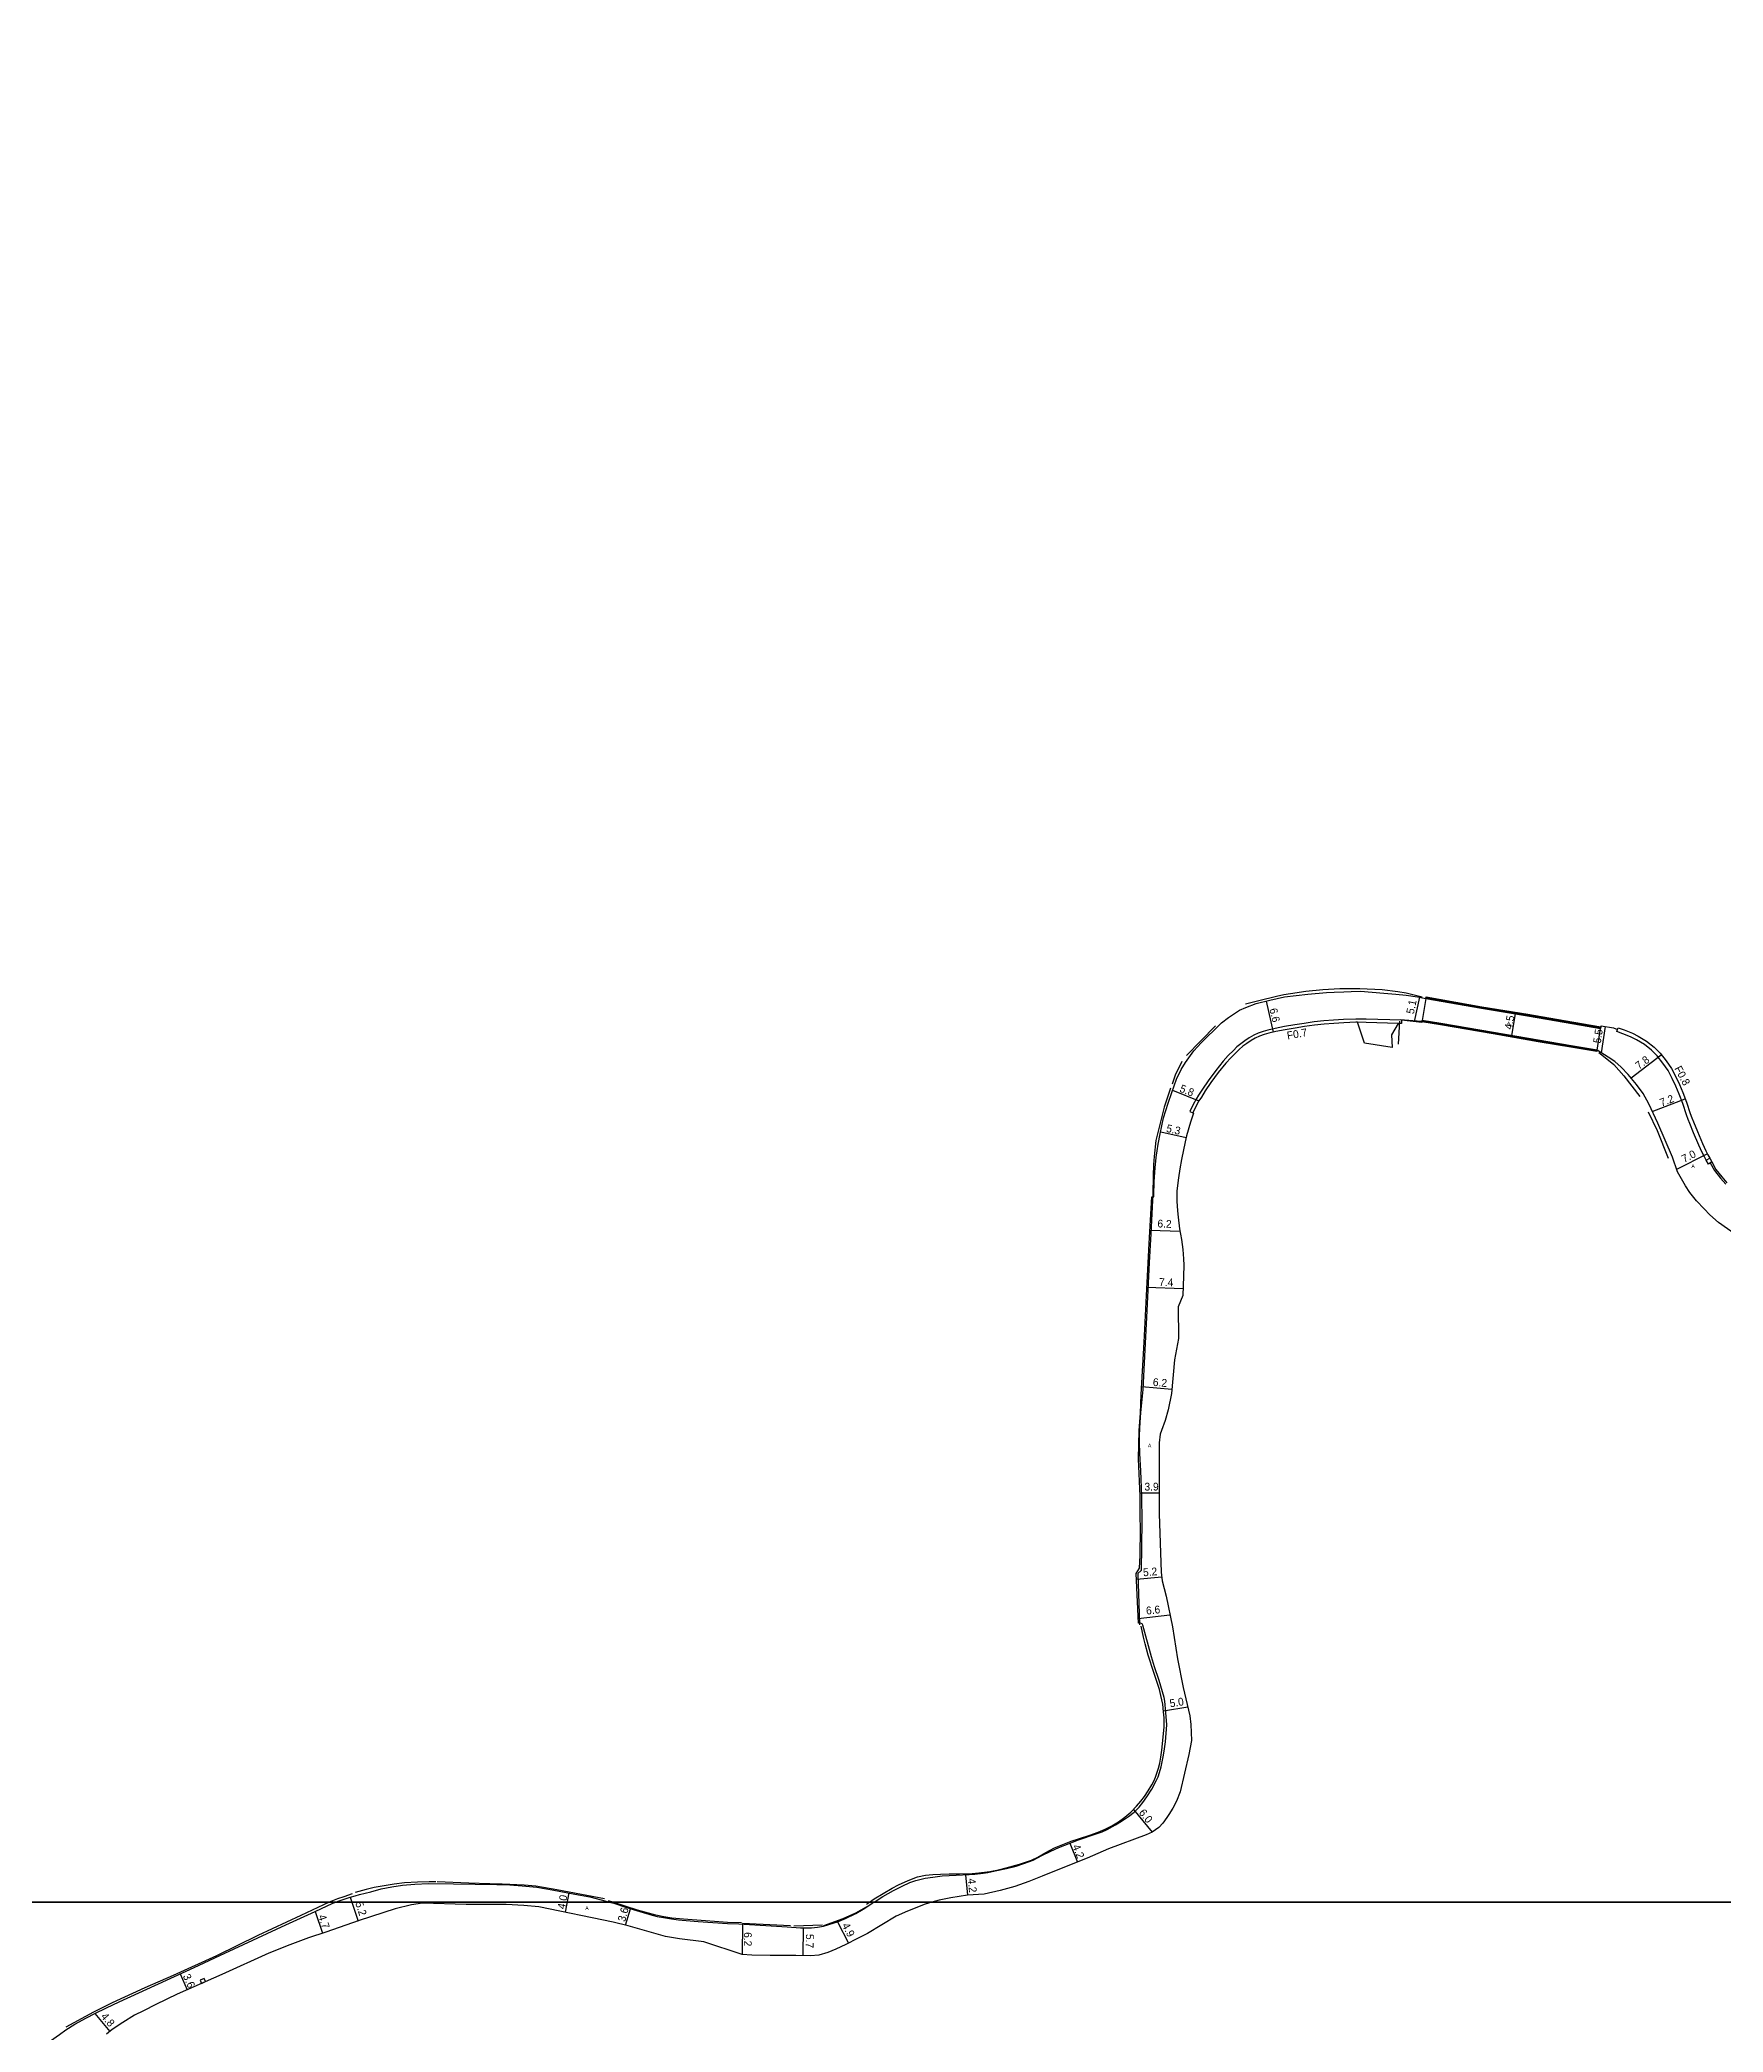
# Model space of a CAD drawing. Header units: metres. Extents: x -24000 to -20800, y -105000 to -102000.
# Drawn here: x -23639.2 to -23293.6, y -104426.7 to -104017.7 of the extents above; entities that cross this region are included whole.
import ezdxf

# ---------------------------------------------------------------- set-up
doc = ezdxf.new("R2010")
doc.units = ezdxf.units.M
doc.header["$LTSCALE"] = 2.5
for name, color, linetype in [('側溝・桝', 7, 'Continuous'), ('図郭', 7, 'Continuous'), ('幅員', 7, 'Continuous'), ('歩道・分離帯・安全施設', 7, 'Continuous'), ('舗装', 7, 'Continuous'), ('道路', 7, 'Continuous')]:
    doc.layers.add(name, color=color, linetype=linetype)
doc.styles.get("Standard").update_dxf_attribs({"font": ''})
doc.styles.add('YOKO_DECO', font='')
doc.styles.get('Standard').set_extended_font_data('@MS PGothic')
doc.styles.get('YOKO_DECO').set_extended_font_data('MS PGothic')

msp = doc.modelspace()

# ---------------------------------------------------------------- linework, layer by layer
at = {"layer": '側溝・桝'}
for points in [[(-23359.59, -104218.98), (-23366.87, -104218.75), (-23369.01, -104218.72), (-23371.51, -104218.84), (-23373.57, -104218.96), (-23375.58, -104219.13), (-23377.55, -104219.32), (-23379.62, -104219.61), (-23381.55, -104219.93), (-23383.62, -104220.28), (-23385.57, -104220.66), (-23387.05, -104221), (-23388.03, -104221.26), (-23389.04, -104221.63), (-23389.97, -104222.06), (-23390.87, -104222.57), (-23391.77, -104223.17), (-23392.63, -104223.79), (-23393.4, -104224.45), (-23394.13, -104225.16), (-23395.18, -104226.2), (-23396.21, -104227.35), (-23397.77, -104229.3), (-23399.33, -104231.39), (-23400.49, -104233.09), (-23401.28, -104234.38), (-23401.8, -104235.15), (-23402.39, -104236.27), (-23403.07, -104237.69), (-23402.47, -104237.98)], [(-23360.28, -104219.64), (-23366.89, -104219.42), (-23368.69, -104219.4)], [(-23297.04, -104247.72), (-23297.43, -104247.02), (-23297.88, -104246.13), (-23298.57, -104244.6), (-23299.64, -104242.11), (-23300.41, -104240.15), (-23300.75, -104239.33), (-23301.1, -104238.39), (-23301.89, -104236.1), (-23302.64, -104234.12), (-23303.32, -104232.52), (-23304.02, -104230.94), (-23304.88, -104229.31), (-23305.97, -104227.82), (-23307.14, -104226.29), (-23308.28, -104225.1), (-23309.76, -104223.94), (-23311.4, -104222.99), (-23312.57, -104222.38), (-23314.18, -104221.74), (-23315.44, -104221.27), (-23315.28, -104220.87)], [(-23296.26, -104248.27), (-23295.34, -104249.81), (-23294.1, -104251.38), (-23293.04, -104252.64)]]:
    msp.add_lwpolyline(points, dxfattribs=at)
for points in [[(-23295.91, -104248.06), (-23296.62, -104248.49), (-23297.04, -104247.72), (-23296.33, -104247.29)], [(-23605.18, -104416.32), (-23605.47, -104415.68), (-23606.28, -104416.05), (-23606, -104416.68)]]:
    msp.add_lwpolyline(points, close=True, dxfattribs=at)
at = {"layer": '図郭'}
for points in [[(-24000, -103800), (-23200, -103800), (-23200, -104400), (-24000, -104400)], [(-24000, -104400), (-23200, -104400), (-23200, -105000), (-24000, -105000)]]:
    msp.add_lwpolyline(points, close=True, dxfattribs=at)
at = {"layer": '幅員'}
for points in [[(-23356.93, -104219.26), (-23355.85, -104214.25)], [(-23387.42, -104215.06), (-23385.97, -104221.45)], [(-23336.99, -104222.14), (-23336.23, -104217.65)], [(-23318.55, -104225.69), (-23317.74, -104220.27)], [(-23312.5, -104230.8), (-23306.28, -104226.06)], [(-23406.65, -104233.35), (-23401.22, -104235.5)], [(-23308.14, -104237.68), (-23301.38, -104235.12)], [(-23409.06, -104241.87), (-23403.84, -104243.04)], [(-23303.12, -104249.55), (-23296.83, -104246.37)], [(-23411.25, -104262.04), (-23405.1, -104262.25)], [(-23411.89, -104273.74), (-23404.45, -104274.02)], [(-23412.97, -104294.14), (-23406.78, -104294.72)], [(-23413.33, -104315.99), (-23409.4, -104316.01)], [(-23414.02, -104333.72), (-23408.86, -104333.22)], [(-23413.69, -104341.75), (-23407.16, -104341.03)], [(-23408.5, -104360.72), (-23403.52, -104359.93)], [(-23414.67, -104381), (-23410.84, -104385.66)], [(-23427.74, -104387.91), (-23426.18, -104391.78)], [(-23449.16, -104394.39), (-23448.7, -104398.6)], [(-23531.26, -104402.09), (-23530.5, -104398.12)], [(-23582.67, -104401.92), (-23581.15, -104406.37)], [(-23575.5, -104398.97), (-23573.86, -104403.89)], [(-23518.96, -104404.75), (-23517.91, -104401.35)], [(-23494.91, -104404.36), (-23495.03, -104410.77)], [(-23482.45, -104405.27), (-23482.52, -104410.99)], [(-23475.45, -104404.04), (-23473.14, -104408.4)], [(-23610.39, -104414.74), (-23608.93, -104418)], [(-23627.93, -104422.9), (-23624.83, -104426.58)]]:
    msp.add_lwpolyline(points, dxfattribs=at)
at = {"layer": '歩道・分離帯・安全施設'}
for points in [[(-23355.37, -104214.22), (-23358.63, -104213.44), (-23360.38, -104213.15), (-23363.59, -104212.74), (-23368.17, -104212.51), (-23372.29, -104212.52), (-23375.76, -104212.71), (-23379.26, -104213.05), (-23382.4, -104213.55), (-23383.78, -104213.77), (-23385.27, -104214.07), (-23388.9, -104214.97), (-23391.65, -104215.68)], [(-23354.61, -104214.37), (-23343.06, -104216.32), (-23333.47, -104217.95), (-23324.04, -104219.58), (-23318.84, -104220.45)], [(-23359.91, -104218.83), (-23355.53, -104219.17)], [(-23397.82, -104220.13), (-23403.75, -104226.21)], [(-23360.25, -104223.92), (-23359.97, -104219.14)], [(-23355.28, -104219.24), (-23350.99, -104219.93), (-23337.33, -104222.27), (-23324.02, -104224.54), (-23319.91, -104225.23)], [(-23319.09, -104225.57), (-23317.44, -104226.87), (-23316.06, -104228.05), (-23313.96, -104230.39), (-23310.71, -104234.66)], [(-23404.74, -104227.47), (-23406.12, -104230.28), (-23406.7, -104232.11)], [(-23407.04, -104232.92), (-23408.33, -104236.79), (-23408.83, -104238.76), (-23410.06, -104243.66), (-23410.4, -104246.92), (-23410.51, -104248.59), (-23410.59, -104250.96), (-23410.66, -104254.64), (-23411.07, -104262.8), (-23411.4, -104268.68), (-23411.88, -104278.6), (-23412.48, -104289.32), (-23412.75, -104294.77), (-23413.03, -104297.49), (-23413.2, -104299.48), (-23413.39, -104302.64), (-23413.49, -104304.4), (-23413.5, -104305.62), (-23413.44, -104307.9), (-23413.22, -104311.49), (-23412.98, -104316.64), (-23412.95, -104321.88), (-23413.07, -104331.92), (-23413.75, -104332.57), (-23413.5, -104340.81), (-23413.44, -104343.09)], [(-23309, -104237.75), (-23307.14, -104241.62), (-23304.88, -104247.32)], [(-23468.86, -104400), (-23467.89, -104399.32), (-23464.17, -104397.11), (-23462.91, -104396.45), (-23460.91, -104395.54), (-23458.99, -104394.83), (-23457.33, -104394.45), (-23455.87, -104394.31), (-23454.3, -104394.29), (-23452.49, -104394.22), (-23450.36, -104394.18), (-23447.79, -104394.1), (-23446.43, -104394.01), (-23444.17, -104393.7), (-23442.4, -104393.35), (-23440.81, -104392.97), (-23438.05, -104392.19), (-23436.63, -104391.74), (-23435.62, -104391.39), (-23434.27, -104390.75), (-23432.67, -104389.8), (-23430.89, -104388.83), (-23427.45, -104387.49), (-23425.95, -104387.02), (-23423.62, -104386.24), (-23421.88, -104385.65), (-23420.45, -104385.02), (-23419.11, -104384.33), (-23417.76, -104383.52), (-23416.44, -104382.56), (-23415.21, -104381.55), (-23414.01, -104380.34), (-23413.14, -104379.28), (-23412.42, -104378.3), (-23411.66, -104377.17), (-23410.91, -104375.92), (-23410.36, -104374.9), (-23410.05, -104374.14), (-23409.54, -104372.49), (-23409.27, -104371.47), (-23409.03, -104370.24), (-23408.8, -104368.79), (-23408.46, -104365.45), (-23408.38, -104364.04), (-23408.38, -104362.17), (-23408.48, -104360.95), (-23408.64, -104359.34), (-23409.01, -104357.57), (-23409.32, -104356.35), (-23410.89, -104351.61), (-23411.25, -104350.53), (-23411.61, -104349.28), (-23412.24, -104346.97), (-23412.58, -104345.6), (-23413.1, -104343.35)], [(-23575.08, -104398.3), (-23576.8, -104398.9), (-23578.11, -104399.35), (-23579.47, -104399.86), (-23579.77, -104400)], [(-23557.91, -104395.86), (-23559.27, -104395.82), (-23561.63, -104395.92), (-23564.36, -104396.07), (-23566.45, -104396.29), (-23570.55, -104397.03), (-23572.22, -104397.44), (-23574.47, -104398)], [(-23523.24, -104399.33), (-23527.99, -104398.42), (-23533.03, -104397.47), (-23537.39, -104396.76), (-23539.73, -104396.54), (-23542.68, -104396.36), (-23544.29, -104396.31), (-23546.83, -104396.25), (-23551.11, -104396.13), (-23557.64, -104395.85)], [(-23579.77, -104400), (-23585.61, -104402.74), (-23594.47, -104406.89), (-23602.96, -104411.01), (-23611.82, -104415.04), (-23617.64, -104417.57), (-23624.32, -104420.65), (-23628.19, -104422.61), (-23633.88, -104425.69)], [(-23521.53, -104400), (-23522.44, -104399.71)], [(-23495.11, -104404.29), (-23498.01, -104404.22), (-23499.81, -104404.08), (-23507.04, -104403.5), (-23509.41, -104403.27), (-23511.1, -104403.03), (-23512.7, -104402.71), (-23516.47, -104401.63), (-23521.53, -104400)], [(-23478.21, -104404.8), (-23474.23, -104403.38), (-23471.69, -104402.18), (-23469.48, -104400.94)], [(-23469.45, -104400.41), (-23468.86, -104400)], [(-23485.09, -104404.86), (-23494.91, -104404.36)], [(-23478.48, -104404.75), (-23484.36, -104404.91)]]:
    msp.add_lwpolyline(points, dxfattribs=at)
at = {"layer": '舗装'}
for points in [[(-23354.63, -104214.51), (-23355.38, -104219.01)], [(-23319.47, -104225.09), (-23318.73, -104220.65)]]:
    msp.add_lwpolyline(points, dxfattribs=at)
at = {"layer": '道路'}
for points in [[(-23410.87, -104255.22), (-23410.48, -104255.24), (-23410.47, -104254.91), (-23410.39, -104252.09), (-23410.22, -104249.3), (-23409.98, -104247.15), (-23409.55, -104244.4), (-23409.15, -104242.26), (-23408.46, -104238.99), (-23407.5, -104235.98), (-23406.8, -104233.78), (-23405.82, -104231.06), (-23404.89, -104229.08), (-23403.95, -104227.66), (-23402.23, -104225.25), (-23400.75, -104223.63), (-23399.67, -104222.52), (-23397.9, -104220.8), (-23396.59, -104219.53), (-23395.11, -104218.4), (-23392.86, -104216.91), (-23391.56, -104216.39), (-23389.45, -104215.54), (-23386.69, -104214.88), (-23383.66, -104214.19), (-23378.84, -104213.62), (-23375, -104213.3), (-23373.43, -104213.18), (-23371.47, -104213.11), (-23369.93, -104213.06), (-23368.02, -104213.04), (-23365.65, -104213.23), (-23363.27, -104213.41), (-23360.78, -104213.59), (-23358.69, -104213.81), (-23356.32, -104214.15), (-23354.63, -104214.51), (-23343.18, -104216.47), (-23333.77, -104218.07), (-23324.23, -104219.71), (-23318.73, -104220.65), (-23318.63, -104220.14), (-23316.07, -104220.52), (-23315.28, -104220.87), (-23315.14, -104220.5), (-23313.88, -104220.97), (-23312.22, -104221.63), (-23311.01, -104222.27), (-23309.3, -104223.25), (-23307.73, -104224.48), (-23306.51, -104225.75), (-23305.31, -104227.32), (-23304.18, -104228.87), (-23303.27, -104230.59), (-23302.57, -104232.19), (-23301.87, -104233.81), (-23301.11, -104235.82), (-23300.32, -104238.11), (-23299.98, -104239.03), (-23299.65, -104239.84), (-23298.88, -104241.8), (-23297.82, -104244.27), (-23297.14, -104245.77), (-23296.7, -104246.63), (-23296.33, -104247.29), (-23295.91, -104248.06), (-23295.06, -104249.62), (-23293.83, -104251.14), (-23292.8, -104252.37)], [(-23367.24, -104223.69), (-23368.69, -104219.4), (-23369, -104219.4), (-23371.48, -104219.51), (-23373.52, -104219.64), (-23375.52, -104219.8), (-23377.47, -104219.99), (-23379.52, -104220.28), (-23381.44, -104220.6), (-23383.5, -104220.95), (-23385.43, -104221.32), (-23386.89, -104221.65), (-23387.82, -104221.91), (-23388.78, -104222.26), (-23389.66, -104222.67), (-23390.52, -104223.14), (-23391.39, -104223.72), (-23392.21, -104224.33), (-23392.94, -104224.95), (-23393.65, -104225.65), (-23394.69, -104226.67), (-23395.7, -104227.79), (-23397.24, -104229.71), (-23398.78, -104231.78), (-23399.92, -104233.45), (-23400.71, -104234.74), (-23401.22, -104235.5), (-23401.79, -104236.57), (-23402.47, -104237.98), (-23402.3, -104238.06), (-23402.97, -104239.93), (-23403.77, -104242.72), (-23404.04, -104243.92), (-23404.81, -104247.59), (-23405.14, -104249.5), (-23405.42, -104251.35), (-23405.63, -104252.9), (-23405.73, -104254.03), (-23405.75, -104256.1), (-23405.62, -104258.13), (-23405.5, -104259.39), (-23405.17, -104261.79), (-23404.82, -104263.97), (-23404.55, -104266.03), (-23404.36, -104267.93), (-23404.29, -104269.25), (-23404.35, -104271.49), (-23404.5, -104275.48), (-23405.46, -104277.8), (-23405.44, -104284.29), (-23406.22, -104288.68), (-23406.86, -104295.57), (-23407.52, -104298.97), (-23408.14, -104301.16), (-23408.92, -104303.19), (-23409.15, -104303.95), (-23409.36, -104305.72), (-23409.36, -104307.69), (-23409.41, -104317.22), (-23409.41, -104320.31), (-23408.95, -104332.28), (-23408.78, -104334.02), (-23407.91, -104337.23), (-23406.67, -104343.51), (-23405.63, -104350.07), (-23404.43, -104355.94), (-23403.37, -104360.61), (-23403.06, -104361.78), (-23402.87, -104363.55), (-23402.73, -104366.8), (-23403.26, -104369.72), (-23405.08, -104377.35), (-23405.85, -104379.28), (-23406.59, -104380.73), (-23407.38, -104382.05), (-23407.78, -104382.64), (-23408.6, -104383.8), (-23409.42, -104384.68), (-23410.84, -104385.66), (-23412.07, -104386.2), (-23419.79, -104389.06), (-23424.16, -104390.96), (-23430.54, -104393.54), (-23433.37, -104394.71), (-23436.17, -104395.77), (-23439.01, -104396.77), (-23442.05, -104397.6), (-23445.34, -104398.35), (-23448.7, -104398.6), (-23452.18, -104399.11), (-23454.53, -104399.57), (-23456.03, -104400)], [(-23290.86, -104263.06), (-23294.56, -104260.5), (-23296.3, -104258.95), (-23297.45, -104257.7), (-23299.07, -104256.08), (-23300.42, -104254.31), (-23301.28, -104252.96), (-23302.93, -104250.12), (-23303.99, -104247.08), (-23307.01, -104240.12), (-23308.87, -104236.11), (-23310.01, -104234.03), (-23311.34, -104232.15), (-23313.11, -104230.08), (-23314.54, -104228.6), (-23315.85, -104227.43), (-23317.21, -104226.56), (-23319.47, -104225.09), (-23324.36, -104224.27), (-23331.54, -104223.09), (-23340.75, -104221.49), (-23351.54, -104219.64), (-23355.38, -104219.01), (-23355.43, -104219.41), (-23359.59, -104218.98), (-23359.6, -104219.66), (-23360.28, -104219.64), (-23361.67, -104222), (-23361.51, -104224.6)], [(-23361.51, -104224.6), (-23367.24, -104223.69)], [(-23467.9, -104400), (-23466.12, -104398.88), (-23463.91, -104397.64), (-23462.15, -104396.75), (-23460.54, -104396.01), (-23459.33, -104395.58), (-23457.41, -104395.11), (-23455.88, -104394.86), (-23453.91, -104394.63), (-23451.03, -104394.47), (-23448.41, -104394.36), (-23447.23, -104394.25), (-23445.54, -104394.04), (-23444.53, -104393.9), (-23443.06, -104393.61), (-23440.69, -104393.08), (-23438.77, -104392.59), (-23437.17, -104392.11), (-23435.97, -104391.66), (-23435.27, -104391.36), (-23433.46, -104390.45), (-23431.65, -104389.57), (-23429.99, -104388.79), (-23428.78, -104388.29), (-23425.91, -104387.25), (-23422.54, -104386.07), (-23421.11, -104385.6), (-23420.05, -104385.12), (-23418.32, -104384.16), (-23417.1, -104383.41), (-23415.69, -104382.43), (-23414.49, -104381.51), (-23413.51, -104380.48), (-23412.75, -104379.54), (-23411.91, -104378.41), (-23410.9, -104376.79), (-23410, -104375.11), (-23409.6, -104374.28), (-23409.28, -104373.38), (-23408.98, -104372.25), (-23408.56, -104370.17), (-23408.35, -104369), (-23408.1, -104367.07), (-23407.81, -104363.58), (-23407.98, -104361.1), (-23408.2, -104358.73), (-23408.37, -104357.97), (-23409.38, -104354.5), (-23410.35, -104351.71), (-23410.96, -104349.62), (-23412.74, -104343.14), (-23412.78, -104343.03), (-23412.9, -104342.89), (-23413.24, -104342.72), (-23413.65, -104342.74), (-23414.07, -104332.55), (-23413.42, -104331.44), (-23413.28, -104328.84), (-23413.21, -104323.46), (-23413.25, -104320.69), (-23413.3, -104316.69), (-23413.64, -104308.99), (-23413.47, -104303.22), (-23413.21, -104299.6), (-23413.06, -104295.82), (-23412.46, -104285.06), (-23411.98, -104275.51), (-23411.4, -104264.79), (-23410.87, -104255.22)], [(-23578.42, -104400), (-23577.92, -104399.78), (-23576.74, -104399.38), (-23575.5, -104398.97), (-23574.45, -104398.68), (-23573.54, -104398.42), (-23571.26, -104397.86), (-23569.15, -104397.28), (-23566.9, -104396.84), (-23564.71, -104396.54), (-23562.21, -104396.32), (-23559.41, -104396.2), (-23554.24, -104396.23), (-23545.35, -104396.36), (-23542.69, -104396.48), (-23540.14, -104396.64), (-23537.17, -104396.93), (-23534.04, -104397.45), (-23529.35, -104398.34), (-23526.3, -104398.93), (-23523.92, -104399.53), (-23522.25, -104400)], [(-23648.16, -104439.55), (-23646.61, -104437.8), (-23644.42, -104435.44), (-23642.42, -104433.37), (-23640.1, -104431.15), (-23638.69, -104429.89), (-23636.98, -104428.5), (-23635.17, -104427.15), (-23633.86, -104426.25), (-23632.02, -104425.09), (-23629.61, -104423.79), (-23627.93, -104422.9), (-23625.51, -104421.71), (-23622.9, -104420.48), (-23607.49, -104413.41), (-23601.21, -104410.51), (-23588.68, -104404.7), (-23582.67, -104401.92), (-23579.01, -104400.25), (-23578.42, -104400)], [(-23456.03, -104400), (-23457.41, -104400.4), (-23461.08, -104401.88), (-23463.38, -104402.91), (-23469.27, -104406.44), (-23471.35, -104407.45), (-23473.74, -104408.72), (-23475.74, -104409.64), (-23477.44, -104410.35), (-23479.24, -104410.9), (-23481, -104411), (-23483.96, -104410.97), (-23489.25, -104410.98), (-23492.98, -104410.89), (-23495.03, -104410.77), (-23502.88, -104408.15), (-23507.86, -104407.57), (-23510.75, -104407.04), (-23518.4, -104404.89), (-23521.46, -104404.12), (-23536.77, -104400.95), (-23539.82, -104400.68), (-23543.44, -104400.47), (-23551.65, -104400.49), (-23560.62, -104400.23), (-23562.87, -104400.54), (-23566.23, -104401.35), (-23573.62, -104403.81), (-23580.48, -104406.14), (-23584.02, -104407.35), (-23587.87, -104408.79), (-23592.15, -104410.46), (-23601.86, -104414.83), (-23611.02, -104418.93), (-23615.41, -104421.02), (-23617.93, -104422.29), (-23619.73, -104423.24), (-23622.16, -104424.69), (-23624.32, -104426.15), (-23625.49, -104427.13)], [(-23522.25, -104400), (-23521.38, -104400.25), (-23518.93, -104401.03), (-23515.99, -104401.94), (-23513.46, -104402.69), (-23512.44, -104402.94), (-23511.16, -104403.19), (-23509.53, -104403.43), (-23508.1, -104403.62), (-23507.29, -104403.73), (-23504.06, -104403.99), (-23498.03, -104404.39), (-23495.65, -104404.48), (-23485.77, -104405.1), (-23483.01, -104405.25), (-23481.68, -104405.3), (-23480.75, -104405.29), (-23479.53, -104405.16), (-23478.3, -104404.94), (-23477.18, -104404.63), (-23475.45, -104404.04), (-23473.77, -104403.37), (-23471.65, -104402.35), (-23470.12, -104401.43), (-23468.39, -104400.31), (-23467.9, -104400)]]:
    msp.add_lwpolyline(points, dxfattribs=at)
for points in [[(-23318.73, -104220.65), (-23324.23, -104219.71), (-23333.77, -104218.07), (-23343.18, -104216.47), (-23354.63, -104214.51), (-23355.38, -104219.01), (-23351.54, -104219.64), (-23340.75, -104221.49), (-23331.54, -104223.09), (-23319.47, -104225.09)], [(-23318.67, -104220.33), (-23318.73, -104220.65), (-23324.23, -104219.71), (-23333.77, -104218.07), (-23343.18, -104216.47), (-23354.63, -104214.51), (-23354.57, -104214.2), (-23343.14, -104216.19), (-23333.66, -104217.76), (-23324.21, -104219.38)], [(-23319.52, -104225.39), (-23324.41, -104224.57), (-23331.59, -104223.39), (-23340.8, -104221.79), (-23351.59, -104219.95), (-23355.42, -104219.31), (-23355.38, -104219.01), (-23351.54, -104219.64), (-23340.75, -104221.49), (-23331.54, -104223.09), (-23324.36, -104224.27), (-23319.47, -104225.09)]]:
    msp.add_lwpolyline(points, close=True, dxfattribs=at)

# ---------------------------------------------------------------- texts
at = {"layer": '側溝・桝'}
for s, rotation, p in [('F0.7', 10, (-23383, -104222.93)), ('F0.8', 298, (-23303.65, -104228.87))]:
    msp.add_text(s, height=1.6, rotation=rotation, dxfattribs=at).set_placement(p)
at = {"layer": '幅員'}
for s, rotation, p in [('6.6', 283, (-23386.75, -104216.69)), ('5.1', 78, (-23357.11, -104217.81)), ('4.5', 80, (-23336.93, -104220.99)), ('5.5', 81, (-23318.73, -104223.81)), ('7.8', 37, (-23310.86, -104229.16)), ('5.8', 338, (-23405.32, -104233.59)), ('7.2', 21, (-23306.23, -104236.73)), ('5.3', 347, (-23408.04, -104241.87)), ('7.0', 27, (-23301.59, -104248.27)), ('6.2', 358, (-23409.75, -104261.5)), ('7.4', 358, (-23409.42, -104273.5)), ('6.2', 355, (-23410.73, -104294.02)), ('5.2', 5, (-23412.62, -104333.13)), ('6.6', 6, (-23411.99, -104340.99)), ('5.0', 9, (-23407.1, -104360.02)), ('6.0', 309, (-23413.65, -104381.69)), ('4.2', 292, (-23427.23, -104388.53)), ('4.0', 79, (-23531.4, -104401.55)), ('4.2', 276, (-23448.69, -104395.22)), ('4.7', 289, (-23582.09, -104402.88)), ('5.2', 288, (-23574.46, -104400.2)), ('3.6', 75, (-23519.04, -104404.15)), ('6.2', 270, (-23494.63, -104406.17)), ('5.7', 269, (-23481.89, -104406.53)), ('4.9', 298, (-23474.57, -104404.78)), ('3.6', 294, (-23609.88, -104415.16)), ('4.8', 310, (-23626.78, -104423.54))]:
    msp.add_text(s, height=1.6, rotation=rotation, dxfattribs=at).set_placement(p)
msp.add_text('3.9', height=1.6, dxfattribs=at).set_placement((-23412.39, -104315.52))
at = {"layer": '舗装', "style": 'YOKO_DECO'}
for p in [(-23337.98, -104220.01, 191.73), (-23300.09, -104249.29, 191.91), (-23411.69, -104306.65, 191.94), (-23527.21, -104401.61, 192.98)]:
    msp.add_text('A', height=0.75, dxfattribs=at).set_placement(p)

doc.saveas('drawing.dxf')
